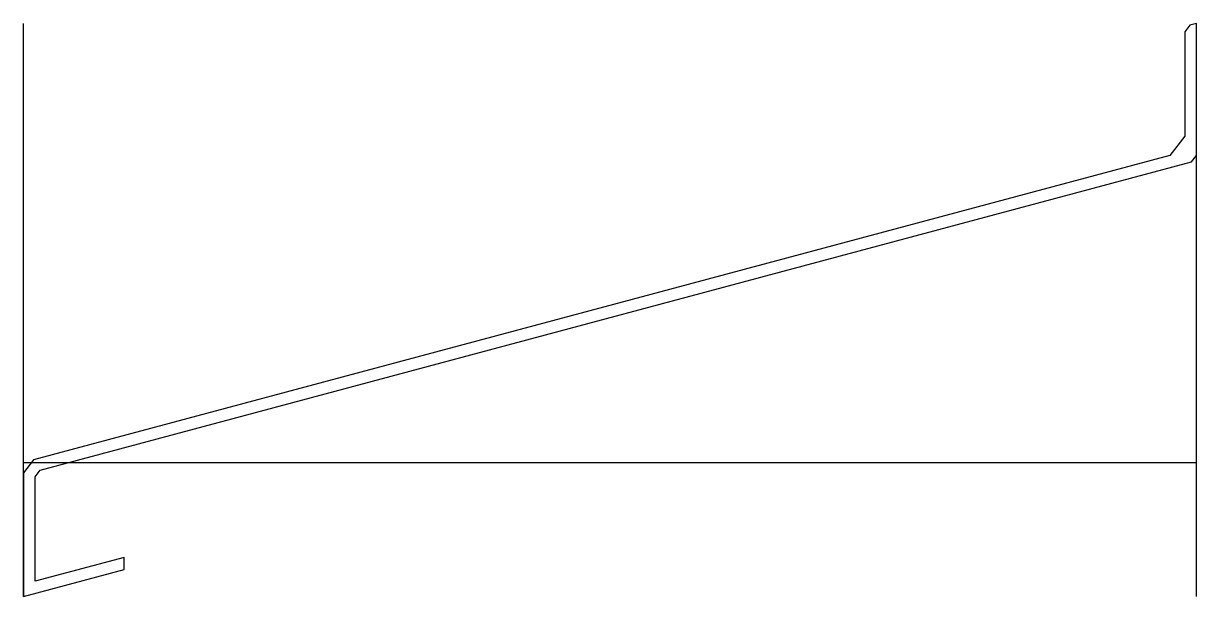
# Model space of a CAD drawing. Extents: x 0 to 175, y -20 to 66.
import ezdxf

# ---------------------------------------------------------------- set-up
doc = ezdxf.new("R2010")
doc.units = 0
doc.layers.get('0').update_dxf_attribs({"linetype": 'CONTINUOUS'})

msp = doc.modelspace()

# ---------------------------------------------------------------- linework, layer by layer
at = {"linetype": 'CONTINUOUS'}
for p, q in [((0.41, -20), (0.41, 65.55)), ((174.4, 65.28), (173.66, 64.31)), ((175.41, 65.55), (174.4, 65.28)), ((175.41, -20), (175.41, 65.55)), ((175.41, 45.85), (175.41, 65.55)), ((173.66, 64.31), (173.66, 48.72)), ((173.66, 48.72), (171.44, 45.83)), ((171.44, 45.83), (1.9, 0.4)), ((174.67, 44.88), (175.41, 45.85)), ((2.9, -1.15), (174.67, 44.88)), ((1.9, 0.4), (0.41, -1.54)), ((0.41, 0), (175.41, 0)), ((0.41, -1.54), (0.41, -20)), ((2.16, -2.11), (2.9, -1.15)), ((2.16, -17.72), (2.16, -2.11)), ((15.41, -14.17), (2.16, -17.72)), ((15.41, -15.98), (15.41, -14.17)), ((0.41, -20), (15.41, -15.98))]:
    msp.add_line(p, q, dxfattribs=at)

doc.saveas('drawing.dxf')
